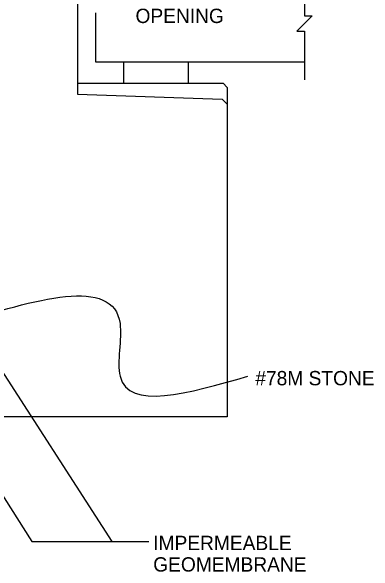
# Model space of a CAD drawing. Extents: x 0 to 188, y 0 to 109.
# Drawn here: x 144.84 to 176.46, y 12.48 to 61.41 of the extents above; entities that cross this region are included whole.
import ezdxf

# ---------------------------------------------------------------- set-up
doc = ezdxf.new("R2010")
doc.units = 0
for name, color, linetype in [('Dimension Lines', 7, 'Continuous'), ('Mis Object Lines', 7, 'Continuous'), ('Structural Steel Lines', 7, 'Continuous'), ('Sub Bearings Lines', 7, 'Continuous'), ('Sub End Bent Cap Lines', 7, 'Continuous'), ('Text', 7, 'Continuous')]:
    doc.layers.add(name, color=color, linetype=linetype)

msp = doc.modelspace()

# ---------------------------------------------------------------- linework, layer by layer
at = {"layer": 'Dimension Lines'}
for points in [[(143.081, 31.416), (153.625, 15.127), (156.83, 15.127)], [(139.364, 26.56), (146.646, 15.127), (155.892, 15.128)]]:
    msp.add_lwpolyline(points, dxfattribs=at)
msp.add_spline([(140.125, 34.146), (154.33, 34.146), (154.33, 29.551), (165.486, 29.551)], degree=3, dxfattribs=at)
at = {"layer": 'Mis Object Lines'}
for p, q in [((150.63, 77.45), (150.63, 54.18)), ((150.63, 55.12), (163.318, 55.12)), ((163.318, 55.12), (163.685, 54.753)), ((150.63, 54.18), (163.237, 53.741)), ((163.237, 53.741), (163.685, 53.292))]:
    msp.add_line(p, q, dxfattribs=at)
at = {"layer": 'Structural Steel Lines'}
for p, q in [((170.428, 66.416), (170.428, 61.007)), ((152.197, 61.27), (152.197, 57)), ((170.426, 59.678), (170.426, 55.416)), ((152.197, 57), (170.426, 57))]:
    msp.add_line(p, q, dxfattribs=at)
msp.add_lwpolyline([(170.428, 61.007), (171.092, 61.007), (169.762, 59.678), (170.426, 59.678)], dxfattribs=at)
at = {"layer": 'Sub Bearings Lines'}
for p, q in [((154.63, 56.997), (154.63, 55.118)), ((160.269, 56.997), (160.269, 55.118))]:
    msp.add_line(p, q, dxfattribs=at)
at = {"layer": 'Sub End Bent Cap Lines'}
for p, q in [((163.685, 54.753), (163.685, 25.995)), ((163.685, 25.995), (143.112, 25.995))]:
    msp.add_line(p, q, dxfattribs=at)

# ---------------------------------------------------------------- texts
at = {"layer": 'Text'}
for s, p in [('OPENING', (155.682, 60.378)), ('#78M STONE', (166.132, 28.755)), ('IMPERMEABLE', (157.226, 14.371)), ('GEOMEMBRANE', (157.226, 12.496))]:
    msp.add_text(s, height=1.25, dxfattribs=at).set_placement(p)

doc.saveas('drawing.dxf')
